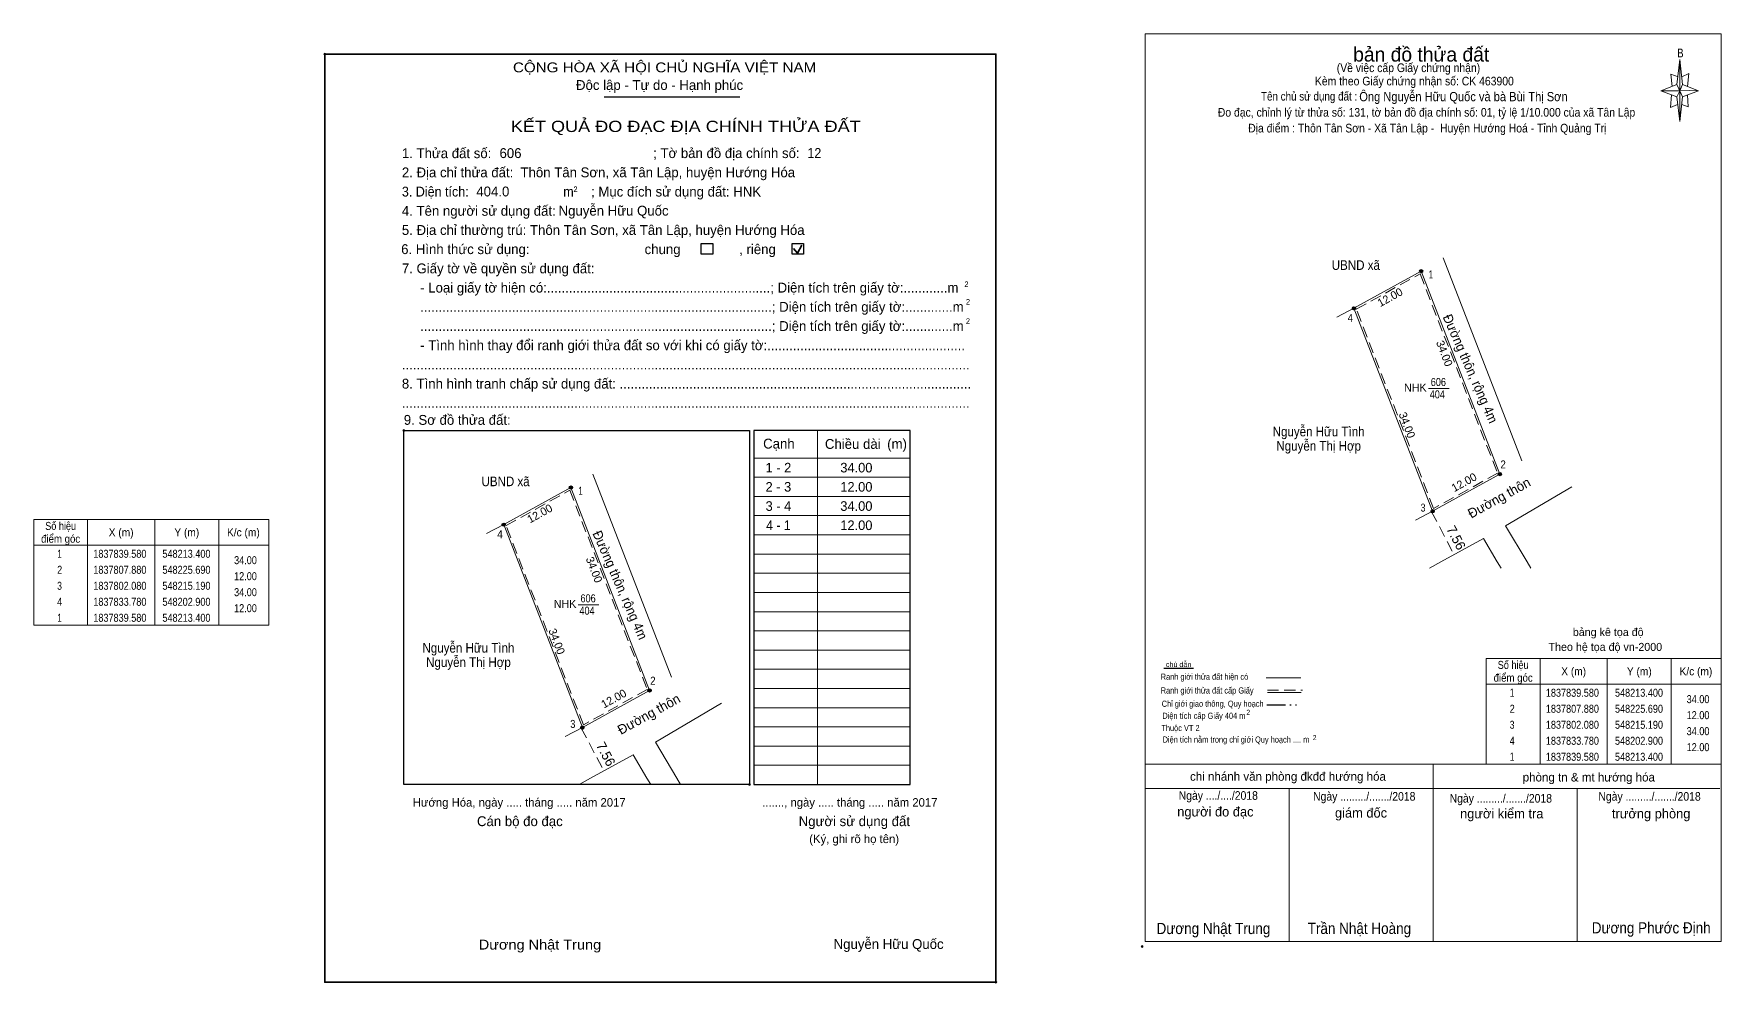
# Model space of a CAD drawing. Header units: metres. Extents: x 548130 to 548815, y 1837762 to 1837910.
# Drawn here: x 548129.5 to 548393.1, y 1837762.1 to 1837910.5 of the extents above; entities that cross this region are included whole.
import ezdxf
from ezdxf.enums import TextEntityAlignment as Align

# ---------------------------------------------------------------- set-up
doc = ezdxf.new("R2010")
doc.units = ezdxf.units.M
doc.header["$LTSCALE"] = 0.58
doc.header["$PDMODE"] = 32
doc.header["$PDSIZE"] = 0.29
doc.linetypes.add('DASH_DOUBLE_DOT', pattern=[9.2, 5, -1.2, 0.3, -1.2, 0.3, -1.2])
doc.linetypes.add('MEDIUM_DASHED', pattern=[4.5, 3, -1.5])
for name, color, linetype, lineweight in [('1', 7, 'Continuous', 13), ('10', 7, 'Continuous', 13), ('11', 7, 'Continuous', 25), ('2', 7, 'Continuous', 35), ('27', 7, 'Continuous', 13), ('4', 7, 'Continuous', 13), ('50', 7, 'Continuous', 25), ('63', 7, 'Continuous', 13), ('8', 7, 'Continuous', 13)]:
    doc.layers.add(name, color=color, linetype=linetype, lineweight=lineweight)
for name, color, linetype in [('13', 7, 'Continuous'), ('36', 7, 'Continuous'), ('48', 7, 'Continuous'), ('52', 7, 'Continuous'), ('6', 7, 'Continuous'), ('9', 7, 'Continuous')]:
    doc.layers.add(name, color=color, linetype=linetype)

msp = doc.modelspace()

# ---------------------------------------------------------------- hatches: boundary and pattern name
at = {"layer": '11'}
for points in [[(548213.65, 1837839.58, 1), (548213.15, 1837839.58, 1)], [(548203.15, 1837833.78, 1), (548202.65, 1837833.78, 1)], [(548203.15, 1837833.78, 1), (548202.65, 1837833.78, 1)], [(548225.94, 1837807.88, 1), (548225.44, 1837807.88, 1)], [(548215.44, 1837802.08, 1), (548214.94, 1837802.08, 1)]]:
    msp.add_hatch(color=256, dxfattribs=at).paths.add_polyline_path(points)
at = {"layer": '8'}
for points in [[(548346.46, 1837873.37, 1), (548345.96, 1837873.37, 1)], [(548335.96, 1837867.57, 1), (548335.46, 1837867.57, 1)], [(548335.96, 1837867.57, 1), (548335.46, 1837867.57, 1)], [(548358.75, 1837841.67, 1), (548358.25, 1837841.67, 1)], [(548348.25, 1837835.87, 1), (548347.75, 1837835.87, 1)]]:
    msp.add_hatch(color=256, dxfattribs=at).paths.add_polyline_path(points)

# ---------------------------------------------------------------- linework, layer by layer
at = {"layer": '1', "lineweight": 25}
for p, q in [((548218.6, 1837900.63), (548239.8, 1837900.63)), ((548266.41, 1837848.5), (548241.99, 1837848.5)), ((548241.99, 1837848.5), (548241.99, 1837844.52)), ((548266.41, 1837793.18), (548266.41, 1837848.5)), ((548241.99, 1837844.52), (548241.99, 1837794.17)), ((548241.99, 1837794.17), (548241.99, 1837793.18))]:
    msp.add_line(p, q, dxfattribs=at)
at = {"layer": '1', "lineweight": 35}
for p, q in [((548248.77, 1837876.16), (548249.49, 1837877.45)), ((548248.17, 1837876.93), (548248.77, 1837876.16))]:
    msp.add_line(p, q, dxfattribs=at)
at = {"layer": '1'}
for p, q in [((548251.92, 1837848.5), (548251.92, 1837793.18)), ((548241.99, 1837844.18), (548242.18, 1837844.18)), ((548242.18, 1837844.18), (548258.78, 1837844.18)), ((548258.78, 1837844.18), (548266.41, 1837844.18)), ((548241.99, 1837841.18), (548242.18, 1837841.18)), ((548242.18, 1837841.18), (548258.78, 1837841.18)), ((548258.78, 1837841.18), (548266.41, 1837841.18)), ((548241.99, 1837838.18), (548242.18, 1837838.18)), ((548242.18, 1837838.18), (548258.78, 1837838.18)), ((548258.78, 1837838.18), (548266.41, 1837838.18)), ((548241.99, 1837835.18), (548242.18, 1837835.18)), ((548242.18, 1837835.18), (548258.78, 1837835.18)), ((548258.78, 1837835.18), (548266.41, 1837835.18)), ((548241.99, 1837832.18), (548242.18, 1837832.18)), ((548242.18, 1837832.18), (548258.78, 1837832.18)), ((548258.78, 1837832.18), (548266.41, 1837832.18)), ((548241.99, 1837829.18), (548242.18, 1837829.18)), ((548242.18, 1837829.18), (548258.78, 1837829.18)), ((548258.78, 1837829.18), (548266.41, 1837829.18)), ((548241.99, 1837826.18), (548242.18, 1837826.18)), ((548242.18, 1837826.18), (548258.78, 1837826.18)), ((548258.78, 1837826.18), (548266.41, 1837826.18)), ((548241.99, 1837823.18), (548242.18, 1837823.18)), ((548242.18, 1837823.18), (548258.78, 1837823.18)), ((548258.78, 1837823.18), (548266.41, 1837823.18)), ((548241.99, 1837820.18), (548242.18, 1837820.18)), ((548242.18, 1837820.18), (548258.78, 1837820.18)), ((548258.78, 1837820.18), (548266.41, 1837820.18)), ((548241.99, 1837817.18), (548242.18, 1837817.18)), ((548242.18, 1837817.18), (548258.78, 1837817.18)), ((548258.78, 1837817.18), (548266.41, 1837817.18)), ((548241.99, 1837814.18), (548242.18, 1837814.18)), ((548242.18, 1837814.18), (548258.78, 1837814.18)), ((548258.78, 1837814.18), (548266.41, 1837814.18)), ((548241.99, 1837811.18), (548242.18, 1837811.18)), ((548242.18, 1837811.18), (548258.78, 1837811.18)), ((548258.78, 1837811.18), (548266.41, 1837811.18)), ((548241.99, 1837808.18), (548242.18, 1837808.18)), ((548242.18, 1837808.18), (548258.78, 1837808.18)), ((548258.78, 1837808.18), (548266.41, 1837808.18)), ((548241.99, 1837805.18), (548242.18, 1837805.18)), ((548242.18, 1837805.18), (548258.78, 1837805.18)), ((548258.78, 1837805.18), (548266.41, 1837805.18)), ((548241.99, 1837802.18), (548242.18, 1837802.18)), ((548242.18, 1837802.18), (548258.78, 1837802.18)), ((548258.78, 1837802.18), (548266.41, 1837802.18)), ((548241.99, 1837799.18), (548242.18, 1837799.18)), ((548242.18, 1837799.18), (548258.78, 1837799.18)), ((548258.78, 1837799.18), (548266.41, 1837799.18)), ((548241.99, 1837796.18), (548242.18, 1837796.18)), ((548242.18, 1837796.18), (548258.78, 1837796.18)), ((548258.78, 1837796.18), (548266.41, 1837796.18))]:
    msp.add_line(p, q, dxfattribs=at)
at = {"layer": '1', "lineweight": 25}
msp.add_lwpolyline([(548241.29, 1837794.17), (548241.29, 1837793.18), (548187.3, 1837793.18), (548187.3, 1837848.48), (548241.29, 1837848.48), (548241.29, 1837844.52)], close=True, dxfattribs=at)
at = {"layer": '1'}
msp.add_lwpolyline([(548213.4, 1837839.58), (548225.69, 1837807.88), (548215.19, 1837802.08), (548202.9, 1837833.78)], close=True, dxfattribs=at)
at = {"layer": '1', "lineweight": 25}
msp.add_lwpolyline([(548241.99, 1837793.18), (548266.41, 1837793.18), (548266.41, 1837793.72)], dxfattribs=at)
at = {"layer": '1'}
for p in [(548174.95, 1837907.28), (548187.3, 1837848.48), (548241.29, 1837793.18), (548279.78, 1837762.28)]:
    msp.add_point(p, dxfattribs=at)
at = {"layer": '10'}
for p, q in [((548216.83, 1837841.64), (548229.12, 1837809.94)), ((548226.59, 1837799.79), (548236.92, 1837805.89)), ((548226.59, 1837799.79), (548229.94, 1837794.17)), ((548223.11, 1837797.81), (548225.28, 1837794.17)), ((548225.28, 1837794.17), (548225.87, 1837793.18)), ((548229.94, 1837794.17), (548230.53, 1837793.18))]:
    msp.add_line(p, q, dxfattribs=at)
at = {"layer": '10', "linetype": 'MEDIUM_DASHED'}
msp.add_line((548215.03, 1837802), (548218.54, 1837795.3), dxfattribs=at)
at = {"layer": '10'}
msp.add_lwpolyline([(548202.9, 1837833.78), (548213.4, 1837839.58), (548225.69, 1837807.88), (548215.19, 1837802.08)], close=True, dxfattribs=at)
at = {"layer": '10', "linetype": 'MEDIUM_DASHED'}
msp.add_lwpolyline([(548203.27, 1837833.64), (548213.24, 1837839.15), (548225.32, 1837808.02), (548215.35, 1837802.51)], close=True, dxfattribs=at)
at = {"layer": '10'}
msp.add_lwpolyline([(548214.68, 1837793.18), (548216.48, 1837794.17), (548223.11, 1837797.81)], dxfattribs=at)
at = {"layer": '11'}
for centre in [(548213.4, 1837839.58), (548202.9, 1837833.78), (548202.9, 1837833.78), (548225.69, 1837807.88), (548215.19, 1837802.08)]:
    msp.add_circle(centre, 0.25, dxfattribs=at)
at = {"layer": '2'}
msp.add_lwpolyline([(548174.95, 1837907.28), (548279.78, 1837907.28), (548279.78, 1837762.28), (548174.95, 1837762.28)], close=True, dxfattribs=at)
at = {"layer": '27'}
for p, q in [((548202.9, 1837833.78), (548200.24, 1837832.39)), ((548215.19, 1837802.08), (548212.53, 1837800.69))]:
    msp.add_line(p, q, dxfattribs=at)
at = {"layer": '4'}
for p, q in [((548386.13, 1837902.53), (548386.63, 1837906.43)), ((548386.13, 1837900.63), (548383.63, 1837901.53)), ((548387.03, 1837902.53), (548389.53, 1837901.53)), ((548387.03, 1837900.63), (548386.63, 1837896.73)), ((548387.93, 1837899.03), (548386.93, 1837899.43)), ((548387.83, 1837900.93), (548387.93, 1837899.03)), ((548322.01, 1837809.82), (548327.39, 1837809.82)), ((548322.21, 1837807.58), (548327.48, 1837807.58)), ((548303.08, 1837796.36), (548393.08, 1837796.36)), ((548303.08, 1837796.36), (548393.08, 1837796.36)), ((548303.08, 1837796.36), (548393.08, 1837796.36)), ((548348.08, 1837768.66), (548348.08, 1837796.36)), ((548303.08, 1837792.56), (548392.88, 1837792.56)), ((548325.58, 1837768.66), (548325.58, 1837792.56)), ((548370.58, 1837768.66), (548370.58, 1837792.56)), ((548393.08, 1837768.66), (548303.08, 1837768.66))]:
    msp.add_line(p, q, dxfattribs=at)
at = {"layer": '4', "lineweight": 25}
msp.add_line((548310.63, 1837811.31), (548306.01, 1837811.31), dxfattribs=at)
at = {"layer": '4', "linetype": 'MEDIUM_DASHED'}
msp.add_line((548322.21, 1837807.9), (548327.65, 1837807.9), dxfattribs=at)
at = {"layer": '4', "linetype": 'DASH_DOUBLE_DOT', "lineweight": 25}
msp.add_line((548322.11, 1837805.61), (548327.35, 1837805.61), dxfattribs=at)
at = {"layer": '4'}
for points in [[(548303.08, 1837910.46), (548393.08, 1837910.46), (548393.08, 1837768.66), (548303.08, 1837768.66)], [(548386.63, 1837906.43), (548387.03, 1837902.53), (548386.63, 1837901.53)], [(548386.63, 1837901.53), (548383.63, 1837901.53), (548386.13, 1837902.53), (548387.03, 1837900.63), (548389.53, 1837901.53), (548386.63, 1837901.63)], [(548386.63, 1837901.53), (548386.63, 1837896.73), (548386.13, 1837900.63)]]:
    msp.add_lwpolyline(points, close=True, dxfattribs=at)
for points in [[(548386.33, 1837903.73), (548385.23, 1837904.13), (548385.43, 1837902.23)], [(548386.93, 1837903.73), (548388.03, 1837904.23), (548387.83, 1837902.23)], [(548386.63, 1837901.53), (548386.13, 1837902.53), (548383.63, 1837901.53)], [(548386.63, 1837901.53), (548387.03, 1837900.63), (548389.53, 1837901.53)], [(548385.33, 1837900.93), (548385.13, 1837898.93), (548386.23, 1837899.43)]]:
    msp.add_lwpolyline(points, dxfattribs=at)
msp.add_point((548302.61, 1837767.88), dxfattribs=at)
at = {"layer": '50'}
for points in [[(548233.77, 1837877.71), (548235.57, 1837877.71), (548235.57, 1837876.03), (548233.77, 1837876.03)], [(548247.94, 1837877.71), (548249.74, 1837877.71), (548249.74, 1837876.03), (548247.94, 1837876.03)]]:
    msp.add_lwpolyline(points, close=True, dxfattribs=at)
at = {"layer": '63'}
for p, q in [((548137.9, 1837834.57), (548137.9, 1837818.07)), ((548148.4, 1837834.57), (548148.4, 1837818.07)), ((548158.4, 1837834.57), (548158.4, 1837818.07)), ((548129.5, 1837830.57), (548166.2, 1837830.57)), ((548214.53, 1837821.23), (548217.78, 1837821.23)), ((548364.78, 1837812.86), (548364.78, 1837796.36)), ((548375.28, 1837812.86), (548375.28, 1837796.36)), ((548385.28, 1837812.86), (548385.28, 1837796.36)), ((548356.38, 1837808.86), (548393.08, 1837808.86))]:
    msp.add_line(p, q, dxfattribs=at)
for points in [[(548129.5, 1837834.57), (548166.2, 1837834.57), (548166.2, 1837818.07), (548129.5, 1837818.07)], [(548356.38, 1837812.86), (548393.08, 1837812.86), (548393.08, 1837796.36), (548356.38, 1837796.36)]]:
    msp.add_lwpolyline(points, close=True, dxfattribs=at)
at = {"layer": '8'}
for p, q in [((548349.64, 1837875.43), (548361.93, 1837843.73)), ((548335.71, 1837867.57), (548333.05, 1837866.18)), ((548347.34, 1837855.02), (548350.59, 1837855.02)), ((548359.4, 1837833.58), (548369.73, 1837839.68)), ((548348, 1837835.87), (548345.34, 1837834.48)), ((548359.4, 1837833.58), (548362.75, 1837827.96)), ((548355.92, 1837831.6), (548358.09, 1837827.96)), ((548358.09, 1837827.96), (548358.68, 1837826.97)), ((548362.75, 1837827.96), (548363.34, 1837826.97))]:
    msp.add_line(p, q, dxfattribs=at)
at = {"layer": '8', "linetype": 'MEDIUM_DASHED'}
msp.add_line((548347.84, 1837835.79), (548351.35, 1837829.09), dxfattribs=at)
at = {"layer": '8'}
for points in [[(548335.71, 1837867.57), (548346.21, 1837873.37), (548358.5, 1837841.67), (548348, 1837835.87)], [(548346.21, 1837873.37), (548358.5, 1837841.67), (548348, 1837835.87), (548335.71, 1837867.57)]]:
    msp.add_lwpolyline(points, close=True, dxfattribs=at)
at = {"layer": '8', "linetype": 'MEDIUM_DASHED'}
msp.add_lwpolyline([(548336.08, 1837867.43), (548346.05, 1837872.94), (548358.13, 1837841.81), (548348.16, 1837836.3)], close=True, dxfattribs=at)
at = {"layer": '8'}
msp.add_lwpolyline([(548347.49, 1837826.97), (548349.29, 1837827.96), (548355.92, 1837831.6)], dxfattribs=at)
at = {"layer": '8', "lineweight": 25}
for centre in [(548346.21, 1837873.37), (548335.71, 1837867.57), (548335.71, 1837867.57), (548358.5, 1837841.67), (548348, 1837835.87)]:
    msp.add_circle(centre, 0.25, dxfattribs=at)

# ---------------------------------------------------------------- texts
at = {"layer": '1'}
for s, height, width, p in [('CỘNG HÒA XÃ HỘI CHỦ NGHĨA VIỆT NAM', 1.54, 1.15, (548204.35, 1837904.43)), ('3. Diện tích:', 1.54, 0.95, (548187, 1837885.03)), ('m', 1.54, 0.95, (548212.21, 1837885.03)), ('2', 0.8799, 0.9, (548213.8, 1837885.73)), ('2', 0.8799, 0.9, (548274.86, 1837870.89)), ('2', 0.8799, 0.9, (548275.1, 1837868.14)), ('2', 0.8799, 0.9, (548275.1, 1837865.14)), ('Dương Nhật Trung', 1.54, 1.1, (548199.01, 1837767.4))]:
    msp.add_text(s, height=height, dxfattribs=dict(at, width=width)).set_placement(p)
for s, height, p in [('Độc lập - Tự do - Hạnh phúc', 1.54, (548214.2, 1837901.68)), ('1. Thửa đất số:', 1.54, (548187, 1837891.03)), ('; Tờ bản đồ địa chính số:', 1.54, (548226.25, 1837891.04)), ('2. Địa chỉ thửa đất:', 1.54, (548187, 1837888.03)), ('; Mục đích sử dụng đất: HNK', 1.54, (548216.55, 1837885.03)), ('4. Tên người sử dụng đất:', 1.54, (548187, 1837882.03)), ('5. Địa chỉ thường trú: Thôn Tân Sơn, xã Tân Lập, huyện Hướng Hóa', 1.54, (548187, 1837879.03)), ('chung                , riêng', 1.54, (548224.92, 1837876.03)), ('7. Giấy tờ về quyền sử dụng đất:', 1.54, (548187, 1837873.03)), ('     - Loại giấy tờ hiện có:.............................................................; Diện tích trên giấy tờ:............m', 1.54, (548187, 1837870.03)), ('     ................................................................................................; Diện tích trên giấy tờ:.............m', 1.54, (548187, 1837867.03)), ('     ................................................................................................; Diện tích trên giấy tờ:.............m', 1.54, (548187, 1837864.03)), ('     - Tình hình thay đổi ranh giới thửa đất so với khi có giấy tờ:......................................................', 1.54, (548187, 1837861.03)), ('8. Tình hình tranh chấp sử dụng đất: ................................................................................................', 1.54, (548187, 1837855.03)), ('...........................................................................................................................................................', 1.54, (548187, 1837858.03)), ('...........................................................................................................................................................', 1.54, (548187, 1837852.03)), ('9. Sơ đồ thửa đất:', 1.54, (548187.3, 1837849.37)), ('Cạnh', 1.54, (548243.43, 1837845.66)), ('Chiều dài', 1.54, (548253.08, 1837845.61)), ('(m)', 1.54, (548262.8, 1837845.63)), ('Hướng Hóa, ngày ..... tháng ..... năm 2017', 1.32, (548188.7, 1837789.73)), ('......., ngày ..... tháng ..... năm 2017', 1.32, (548243.28, 1837789.73)), ('Cán bộ đo đạc', 1.54, (548198.73, 1837786.68)), ('Người sử dụng đất', 1.54, (548248.98, 1837786.68)), ('(Ký, ghi rõ họ tên)', 1.32, (548250.63, 1837784.03))]:
    msp.add_text(s, height=height, dxfattribs=at).set_placement(p)
for s, height, width, p in [('KẾT QUẢ ĐO ĐẠC ĐỊA CHÍNH THỬA ĐẤT', 1.76, 1.2, (548231.345, 1837895.11)), ('606', 1.25, 0.85, (548216.085, 1837821.64)), ('404', 1.25, 0.85, (548215.92, 1837819.71))]:
    msp.add_text(s, height=height, dxfattribs=dict(at, width=width)).set_placement(p, align=Align.CENTER)
msp.add_text('NHK', height=1.25, dxfattribs=at).set_placement((548212.485, 1837820.78), align=Align.CENTER)
at = {"layer": '10'}
for s, rotation, p in [('Đường thôn', 28.915, (548221.21, 1837800.91)), ('7.56', 297.654, (548217.29, 1837799.31))]:
    msp.add_text(s, height=1.5, rotation=rotation, dxfattribs=at).set_placement(p)
at = {"layer": '13', "width": 0.95}
msp.add_text('Đường thôn, rộng 4m', height=1.5, rotation=293.639, dxfattribs=at).set_placement((548220.4066, 1837824.0357), align=Align.CENTER)
at = {"layer": '36', "width": 0.9}
for s, p in [('UBND xã', (548203.2, 1837839.78)), ('Nguyễn Hữu Tình', (548197.395, 1837813.78)), ('Nguyễn Thị Hợp', (548197.4, 1837811.54))]:
    msp.add_text(s, height=1.5, dxfattribs=at).set_placement(p, align=Align.CENTER)
at = {"layer": '4'}
for s, height, p in [('bản đồ thửa đất', 2.25, (548346.215, 1837906.11)), ('bảng kê tọa độ', 1.25, (548375.425, 1837816.37)), ('Theo hệ tọa độ vn-2000', 1.25, (548374.975, 1837814.05)), ('chi nhánh văn phòng đkđđ hướng hóa', 1.35, (548325.4, 1837793.77)), ('phòng tn & mt hướng hóa', 1.35, (548372.395, 1837793.65)), ('người đo đạc', 1.5, (548314.065, 1837788.19)), ('giám đốc', 1.5, (548336.815, 1837788.01)), ('người kiểm tra', 1.5, (548358.795, 1837787.89)), ('trưởng phòng', 1.5, (548382.135, 1837787.89))]:
    msp.add_text(s, height=height, dxfattribs=at).set_placement(p, align=Align.CENTER)
for s, height, width, p in [('B', 1.378, 0.8, (548386.7, 1837906.77)), ('Kèm theo Giấy chứng nhận số: CK 463900', 1.35, 0.9, (548345.145, 1837902.39)), ('(Về việc cấp Giấy chứng nhận)', 1.35, 0.9, (548344.225, 1837904.47)), ('Tên chủ sử dụng đất :', 1.35, 0.85, (548328.705, 1837900.02)), ('Đo đạc, chỉnh lý từ thửa số: 131, tờ bản đồ địa chính số: 01, tỷ lệ 1/10.000 của xã Tân Lập', 1.35, 0.9, (548347.05, 1837897.51)), ('Địa điểm : Thôn Tân Sơn - Xã Tân Lập -  Huyện Hướng Hoá - Tỉnh Quảng Trị ', 1.35, 0.9, (548347.395, 1837895.04)), ('chú dẫn', 0.7999, 1.05, (548308.32, 1837811.54)), ('Ranh giới thửa đất hiện có ', 0.96, 0.9, (548312.525, 1837809.54)), ('Ranh giới thửa đất cấp Giấy', 0.96, 0.9, (548312.78, 1837807.39)), ('Chỉ giới giao thông, Quy hoạch', 0.96, 0.9, (548313.64, 1837805.32)), ('Diện tích cấp Giấy 404 m', 0.96, 0.9, (548312.27, 1837803.44)), ('2', 0.8, 0.8, (548319.2, 1837804.05)), ('Thuộc VT 2', 0.96, 0.9, (548308.615, 1837801.53)), ('Diện tích nằm trong chỉ giới Quy hoạch .... m', 0.96, 0.9, (548317.285, 1837799.73)), ('2', 0.8, 0.8, (548329.57, 1837800.11)), ('Ngày ..../..../2018', 1.35, 0.9, (548314.52, 1837790.79)), ('Ngày ........./......./2018', 1.35, 0.9, (548337.32, 1837790.66)), ('Ngày ........./......./2018', 1.35, 0.9, (548358.65, 1837790.35)), ('Ngày ........./......./2018', 1.35, 0.9, (548381.88, 1837790.65)), ('Dương Nhật Trung', 1.75, 0.9, (548313.765, 1837769.82)), ('Trần Nhật Hoàng', 1.75, 0.9, (548336.56, 1837769.83)), ('Dương Phước Định', 1.75, 0.9, (548382.145, 1837769.92))]:
    msp.add_text(s, height=height, dxfattribs=dict(at, width=width)).set_placement(p, align=Align.CENTER)
at = {"layer": '4', "width": 0.9}
msp.add_text('Ông Nguyễn Hữu Quốc và bà Bùi Thị Sơn', height=1.44, dxfattribs=at).set_placement((548336.54, 1837899.92))
at = {"layer": '48'}
msp.add_text('6. Hình thức sử dụng:', height=1.54, dxfattribs=at).set_placement((548186.89, 1837876.04))
at = {"layer": '52'}
for s, p in [('1 - 2', (548245.815, 1837841.93)), ('34.00', (548257.99, 1837841.93)), ('2 - 3', (548245.81, 1837838.93)), ('12.00', (548257.99, 1837838.93)), ('3 - 4', (548245.815, 1837835.93)), ('34.00', (548257.99, 1837835.93)), ('12.00', (548257.99, 1837832.93))]:
    msp.add_text(s, height=1.5, dxfattribs=at).set_placement(p, align=Align.CENTER)
at = {"layer": '52', "width": 0.95}
msp.add_text('4 - 1', height=1.5, dxfattribs=at).set_placement((548245.81, 1837832.93), align=Align.CENTER)
at = {"layer": '6'}
for s, p in [('606', (548202.25, 1837891.04)), ('Thôn Tân Sơn, xã Tân Lập, huyện Hướng Hóa', (548205.53, 1837888.04)), ('404.0', (548198.63, 1837885.05)), ('Nguyễn Hữu Quốc', (548211.48, 1837882.05)), ('Nguyễn Hữu Quốc', (548254.44, 1837767.49))]:
    msp.add_text(s, height=1.54, dxfattribs=at).set_placement(p)
at = {"layer": '6', "width": 0.95}
msp.add_text('12', height=1.54, dxfattribs=at).set_placement((548250.34, 1837891.06))
at = {"layer": '63'}
for s, rotation, p in [('12.00', 28.915, (548208.8378, 1837834.9628)), ('34.00', 291.191, (548216.454, 1837826.5109)), ('34.00', 291.191, (548210.614, 1837815.3109)), ('12.00', 28.915, (548220.3978, 1837806.0528))]:
    msp.add_text(s, height=1.25, rotation=rotation, dxfattribs=at).set_placement(p, align=Align.CENTER)
for s, width, p in [('Số hiệu', 0.85, (548133.7, 1837832.95)), ('X (m)', 0.95, (548143.15, 1837831.95)), ('Y (m)', 0.95, (548153.405, 1837831.95)), ('K/c (m)', 0.95, (548162.245, 1837831.95)), ('điểm góc', 0.9, (548133.7, 1837830.95)), (' 2', 0.85, (548133.355, 1837826.1)), (' 1', 0.75, (548133.35, 1837828.6)), ('1837839.580', 0.85, (548142.95, 1837828.6)), ('1837807.880', 0.85, (548142.95, 1837826.1)), ('548213.400', 0.85, (548153.35, 1837828.6)), ('548225.690', 0.85, (548153.35, 1837826.1)), (' 3', 0.8, (548133.345, 1837823.6)), ('1837802.080', 0.85, (548142.95, 1837823.6)), ('548215.190', 0.85, (548153.35, 1837823.6)), (' 4', 0.85, (548133.35, 1837821.1)), ('1837833.780', 0.85, (548142.95, 1837821.1)), ('548202.900', 0.85, (548153.35, 1837821.1)), (' 1', 0.75, (548133.35, 1837818.6)), ('1837839.580', 0.85, (548142.95, 1837818.6)), ('548213.400', 0.85, (548153.35, 1837818.6)), ('Số hiệu', 0.85, (548360.58, 1837811.24)), ('X (m)', 0.95, (548370.03, 1837810.24)), ('Y (m)', 0.95, (548380.285, 1837810.24)), ('K/c (m)', 0.95, (548389.125, 1837810.24)), ('điểm góc', 0.9, (548360.58, 1837809.24)), (' 1', 0.75, (548360.23, 1837806.89)), ('1837839.580', 0.85, (548369.83, 1837806.89)), ('548213.400', 0.85, (548380.23, 1837806.89)), (' 2', 0.85, (548360.235, 1837804.39)), ('1837807.880', 0.85, (548369.83, 1837804.39)), ('548225.690', 0.85, (548380.23, 1837804.39)), (' 3', 0.8, (548360.225, 1837801.89)), ('1837802.080', 0.85, (548369.83, 1837801.89)), ('548215.190', 0.85, (548380.23, 1837801.89)), (' 4', 0.85, (548360.23, 1837799.39)), ('1837833.780', 0.85, (548369.83, 1837799.39)), ('548202.900', 0.85, (548380.23, 1837799.39)), (' 1', 0.75, (548360.23, 1837796.89)), ('1837839.580', 0.85, (548369.83, 1837796.89)), ('548213.400', 0.85, (548380.23, 1837796.89))]:
    msp.add_text(s, height=1.25, dxfattribs=dict(at, width=width)).set_placement(p, align=Align.CENTER)
at = {"layer": '63', "width": 0.85}
for s, p in [('34.00', (548164.35, 1837827.6)), ('12.00', (548164.35, 1837825.1)), ('34.00', (548164.35, 1837822.6)), ('12.00', (548164.35, 1837820.1)), ('34.00', (548391.23, 1837805.89)), ('12.00', (548391.23, 1837803.39)), ('34.00', (548391.23, 1837800.89)), ('12.00', (548391.23, 1837798.39))]:
    msp.add_text(s, height=1.25, dxfattribs=at).set_placement(p, align=Align.RIGHT)
at = {"layer": '8'}
for s, height, width, p in [('UBND xã', 1.5, 0.9, (548336.005, 1837873.57)), ('1', 1.25, 0.75, (548347.72, 1837872.23)), ('4', 1.25, 0.9, (548335.14, 1837865.45)), ('606', 1.25, 0.85, (548348.895, 1837855.43)), ('404', 1.25, 0.85, (548348.73, 1837853.5)), ('Nguyễn Hữu Tình', 1.5, 0.9, (548330.19, 1837847.57)), ('Nguyễn Thị Hợp', 1.5, 0.9, (548330.2, 1837845.33)), ('2', 1.25, 0.9, (548359.015, 1837842.56)), ('3', 1.25, 0.8, (548346.505, 1837835.81))]:
    msp.add_text(s, height=height, dxfattribs=dict(at, width=width)).set_placement(p, align=Align.CENTER)
for s, rotation, p in [('12.00', 28.915, (548341.6478, 1837868.7528)), ('34.00', 291.191, (548349.264, 1837860.3009)), ('34.00', 291.191, (548343.424, 1837849.1009)), ('12.00', 28.915, (548353.2078, 1837839.8428))]:
    msp.add_text(s, height=1.25, rotation=rotation, dxfattribs=at).set_placement(p, align=Align.CENTER)
at = {"layer": '8', "width": 0.95}
msp.add_text('Đường thôn, rộng 4m', height=1.5, rotation=293.639, dxfattribs=at).set_placement((548353.2122, 1837857.8357), align=Align.CENTER)
at = {"layer": '8'}
msp.add_text('NHK', height=1.25, dxfattribs=at).set_placement((548345.295, 1837854.57), align=Align.CENTER)
for s, rotation, p in [('Đường thôn', 28.915, (548354.02, 1837834.7)), ('7.56', 297.654, (548350.1, 1837833.1))]:
    msp.add_text(s, height=1.5, rotation=rotation, dxfattribs=at).set_placement(p)
at = {"layer": '9'}
for s, width, p in [('1', 0.75, (548214.915, 1837838.44)), ('4', 0.95, (548202.335, 1837831.66)), ('2', 0.9, (548226.21, 1837808.77)), ('3', 0.85, (548213.7, 1837802.02))]:
    msp.add_text(s, height=1.25, dxfattribs=dict(at, width=width)).set_placement(p, align=Align.CENTER)

doc.saveas('drawing.dxf')
